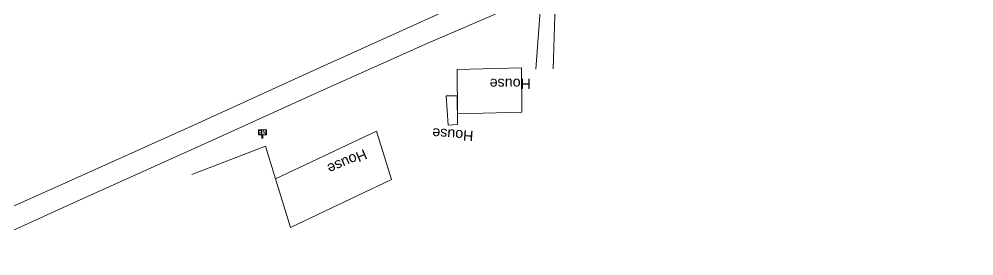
# Model space of a CAD drawing. Header units: metres. Extents: x 628572 to 650094, y 3375792 to 3391117.
# Drawn here: x 639052.5 to 639286, y 3383767.7 to 3383825.7 of the extents above; entities that cross this region are included whole.
import ezdxf
from ezdxf.enums import TextEntityAlignment as Align

# ---------------------------------------------------------------- set-up
doc = ezdxf.new("R2010")
doc.units = ezdxf.units.M
doc.header["$MEASUREMENT"] = 0
for name, color, linetype, lineweight in [('Compound Wall', 251, 'Continuous', 0), ('Name Board', 251, 'Continuous', 0), ('Residential Building Pucca', 251, 'Continuous', 0), ('Residential Building Semipucca', 251, 'Continuous', 0), ('Subroad Edge', 34, 'Continuous', 0), ('Text', 251, 'Continuous', 0)]:
    doc.layers.add(name, color=color, linetype=linetype, lineweight=lineweight)
doc.styles.add('NB', font='swissbo.ttf', dxfattribs={"height": 1.5})
doc.styles.get("Standard").update_dxf_attribs({"font": 'arial.ttf'})

# ---------------------------------------------------------------- blocks, each defined once
blk = doc.blocks.new('NB')
for p, q in [((-0.98, 0.82), (-0.98, 1.98)), ((-0.98, 1.98), (0.98, 1.98)), ((-0.98, 0.82), (0.98, 0.82)), ((-0.13, 0.82), (-0.13, 0)), ((-0.13, 0), (0.13, 0)), ((0.13, 0.82), (0.13, 0)), ((0.98, 1.98), (0.98, 0.82))]:
    blk.add_line(p, q)
at = {"style": 'NB', "width": 1.025371}
blk.add_text('NB', height=0.988, rotation=180, dxfattribs=at).set_placement((-0.02, 1.38), align=Align.MIDDLE_CENTER)

msp = doc.modelspace()

# ---------------------------------------------------------------- linework, layer by layer
at = {"layer": 'Compound Wall', "linetype": 'Continuous', "flags": 128}
msp.add_lwpolyline([(639094.7853, 3383787.6655), (639112.7235, 3383794.563), (639115.1842, 3383786.5357)], dxfattribs=at)
at = {"layer": 'Residential Building Pucca', "linetype": 'Continuous', "flags": 128}
for points in [[(639159.7043, 3383802.5141), (639159.5971, 3383813.3682), (639175.3613, 3383813.7912), (639175.4693, 3383802.8661), (639159.7043, 3383802.5141)], [(639118.8896, 3383774.6876), (639115.1842, 3383786.5357), (639139.9033, 3383798.2545), (639143.6091, 3383786.4051), (639118.8896, 3383774.6876)]]:
    msp.add_lwpolyline(points, close=True, dxfattribs=at)
at = {"layer": 'Residential Building Semipucca', "linetype": 'Continuous', "flags": 128}
msp.add_lwpolyline([(639157.4141, 3383799.69), (639156.9623, 3383806.8749), (639159.6245, 3383806.9148), (639159.7023, 3383799.8402), (639157.4141, 3383799.69)], close=True, dxfattribs=at)
at = {"layer": 'Subroad Edge', "linetype": 'Continuous', "flags": 128}
for points in [[(639034.826, 3383772.6226), (639064.5473, 3383785.8776), (639096.3216, 3383800.2144), (639122.7405, 3383812.2904), (639149.7616, 3383824.5292), (639180.9483, 3383838.7011), (639209.3962, 3383851.9355), (639228.3164, 3383860.5578), (639244.9608, 3383868.6118), (639274.5323, 3383886.2474), (639296.8113, 3383911.7044), (639306.1879, 3383924.8755), (639312.7379, 3383934.485), (639310.737, 3383938.9023), (639301.9366, 3383947.3114), (639296.1524, 3383951.7952), (639269.6852, 3383969.8166), (639227.9637, 3383999.9634), (639197.6515, 3384021.581)], [(639410.8434, 3383990.0153), (639392.0605, 3384021.1831), (639387.5706, 3384018.0496), (639379.6464, 3384011.1908), (639369.5109, 3384001.0607), (639357.224, 3383984.8237), (639346.2694, 3383970.8737), (639332.3461, 3383951.9042), (639317.0479, 3383931.3438), (639310.074, 3383921.1138), (639301.0623, 3383908.5812), (639277.8674, 3383882.1574), (639247.4053, 3383863.8194), (639231.012, 3383855.7525), (639211.8402, 3383846.9087), (639184.6647, 3383833.994), (639183.7048, 3383831.8395), (639183.0786, 3383813.4856)], [(639178.9126, 3383813.4325), (639180.0819, 3383829.8577), (639178.8321, 3383831.1899), (639151.8771, 3383819.5907), (639125.4621, 3383807.7403), (639098.7011, 3383795.5355), (639064.8974, 3383780.2702), (639037.2661, 3383767.6875)]]:
    msp.add_lwpolyline(points, dxfattribs=at)

# ---------------------------------------------------------------- block references
at = {"layer": 'Name Board', "linetype": 'Continuous'}
msp.add_blockref('NB', (639111.999, 3383796.563), dxfattribs=at)
msp.add_blockref('NB', (639111.999, 3383796.563), dxfattribs=at)

# ---------------------------------------------------------------- texts
at = {"layer": 'Text'}
for rotation, p in [(180.319247, (639177.6701, 3383811.1136)), (175.957984, (639163.6916, 3383798.2971)), (203.079644, (639136.8913, 3383793.8984))]:
    msp.add_text('House', height=2.5, rotation=rotation, dxfattribs=at).set_placement(p)

doc.saveas('drawing.dxf')
